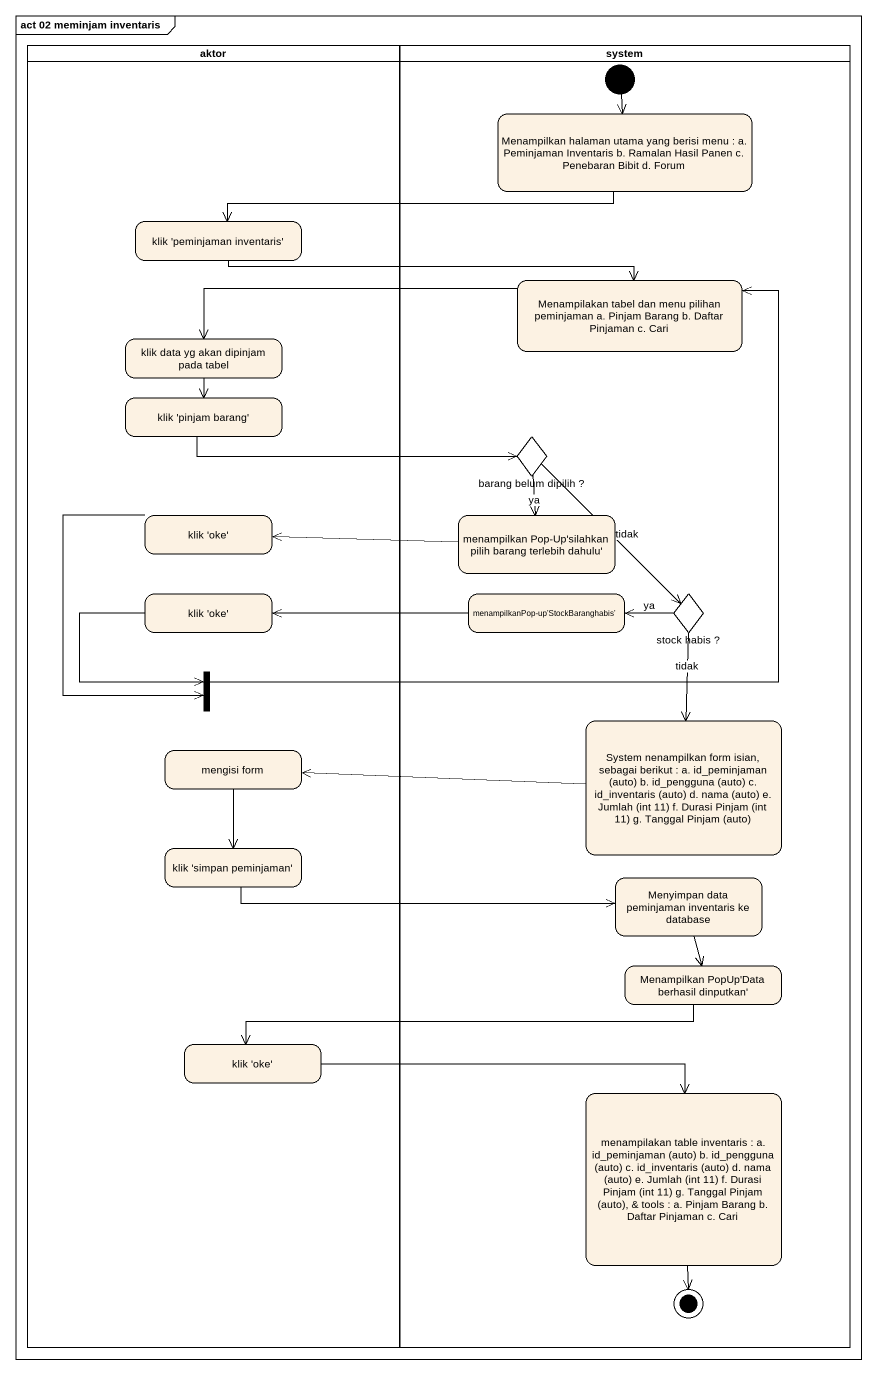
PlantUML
@startuml
mainframe act 02 meminjam inventaris
hide empty description
state aktor <<partition>> {
  state "klik 'peminjaman inventaris'" as klik_peminjaman_inventaris
  state "klik data yg akan dipinjam pada tabel" as klik_data_yg_akan_dipinjam
  state "klik 'pinjam barang'" as klik_pinjam_barang
  state "klik 'oke'" as klik_oke
  state "klik 'oke'" as klik_oke_2
  state fork1 <<join>>
  state "mengisi form" as mengisi_form
  state "klik 'simpan peminjaman'" as klik_simpan_peminjaman
  state "klik 'oke'" as klik_oke_3
}
state system <<partition>> {
  state "Menampilkan halaman utama yang berisi menu : a. Peminjaman Inventaris b. Ramalan Hasil Panen c. Penebaran Bibit d. Forum" as Menampilkan_halaman_utama
  state "Menampilakan tabel dan menu pilihan peminjaman a. Pinjam Barang b. Daftar Pinjaman c. Cari" as Menampilakan_tabel_dan_menu
  state "barang belum dipilih ?" as barang_belum_dipilih <<choice>>
  state "menampilkan Pop-Up'silahkan pilih barang terlebih dahulu'" as menampilkan_Pop_Up_silahkan
  state "menampilkanPop-up'StockBaranghabis'" as menampilkanPop_up
  state "stock habis ?" as stock_habis <<choice>>
  state "System nenampilkan form isian, sebagai berikut : a. id_peminjaman (auto) b. id_pengguna (auto) c. id_inventaris (auto) d. nama (auto) e. Jumlah (int 11) f. Durasi Pinjam (int 11) g. Tanggal Pinjam (auto)" as System_nenampilkan_form
  state "Menyimpan data peminjaman inventaris ke database" as Menyimpan_data_peminjaman
  state "Menampilkan PopUp'Data berhasil dinputkan'" as Menampilkan_PopUp_Data
  state "menampilakan table inventaris : a. id_peminjaman (auto) b. id_pengguna (auto) c. id_inventaris (auto) d. nama (auto) e. Jumlah (int 11) f. Durasi Pinjam (int 11) g. Tanggal Pinjam (auto), & tools : a. Pinjam Barang b. Daftar Pinjaman c. Cari" as menampilakan_table
  [*] --> Menampilkan_halaman_utama
  menampilakan_table --> [*]
}
Menampilkan_halaman_utama -left-> klik_peminjaman_inventaris
klik_peminjaman_inventaris -right-> Menampilakan_tabel_dan_menu
Menampilakan_tabel_dan_menu -left-> klik_data_yg_akan_dipinjam
klik_data_yg_akan_dipinjam --> klik_pinjam_barang
klik_pinjam_barang -right-> barang_belum_dipilih
barang_belum_dipilih --> menampilkan_Pop_Up_silahkan : ya
barang_belum_dipilih --> stock_habis : tidak
klik_oke --> fork1
menampilkan_Pop_Up_silahkan -left-> klik_oke
klik_oke_2 --> fork1
menampilkanPop_up -left-> klik_oke_2
stock_habis -left-> menampilkanPop_up : ya
stock_habis --> System_nenampilkan_form : tidak
fork1 -up-> Menampilakan_tabel_dan_menu
System_nenampilkan_form -left-> mengisi_form
mengisi_form --> klik_simpan_peminjaman
klik_simpan_peminjaman -right-> Menyimpan_data_peminjaman
Menyimpan_data_peminjaman --> Menampilkan_PopUp_Data
Menampilkan_PopUp_Data -left-> klik_oke_3
klik_oke_3 -right-> menampilakan_table
@enduml
